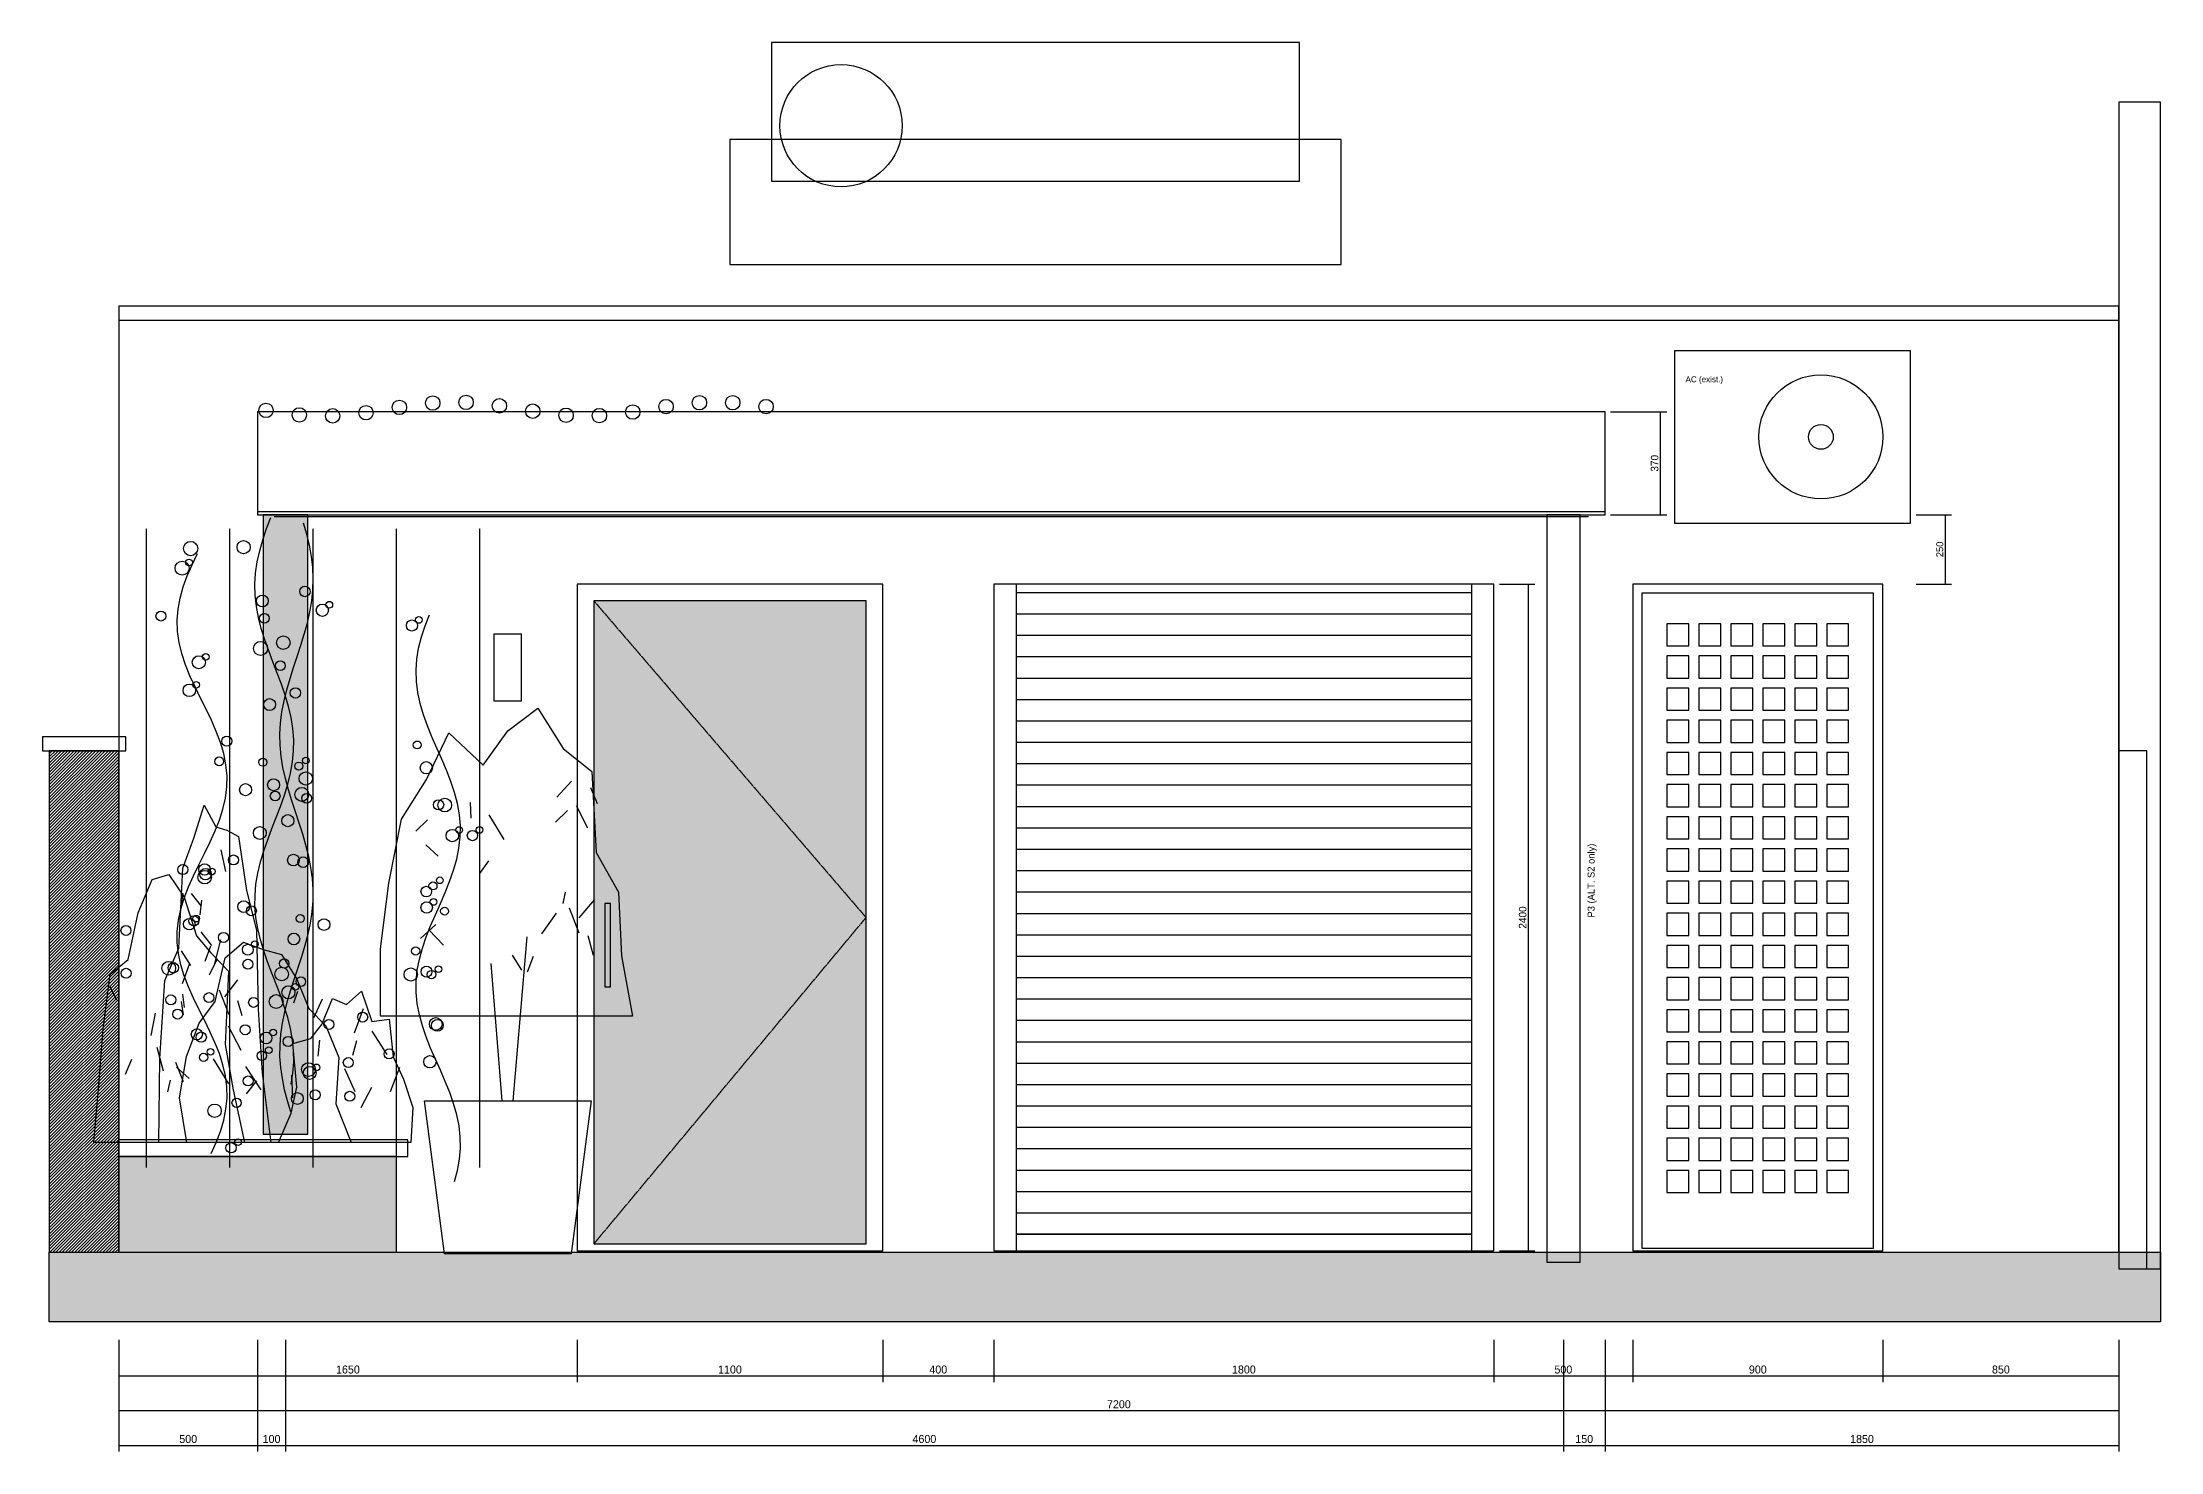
# Model space of a CAD drawing. Header units: millimetres. Extents: x -3750 to 66350, y -83500 to 3000.
# Drawn here: x -275 to 7350, y -20722 to -15650 of the extents above; entities that cross this region are included whole.
import ezdxf
from ezdxf.enums import TextEntityAlignment as Align

# ---------------------------------------------------------------- set-up
doc = ezdxf.new("R2010")
doc.units = ezdxf.units.MM
doc.linetypes.add('DASHED', pattern=[1.524, 1.27, -0.254])
for name, color, linetype in [('A-DIMS', 3, 'Continuous'), ('A-DOOR', 5, 'Continuous'), ('A-HATCH', 9, 'Continuous'), ('A-TEXT', 2, 'Continuous'), ('A-TIMBER', 30, 'Continuous'), ('A-WALL', 7, 'Continuous'), ('L-PLANT', 94, 'Continuous')]:
    doc.layers.add(name, color=color, linetype=linetype)

msp = doc.modelspace()

# ---------------------------------------------------------------- hatches: boundary and pattern name
at = {"layer": 'A-HATCH'}
h = msp.add_hatch(dxfattribs=at)
h.set_pattern_fill('ANSI36', scale=2.5)
h.paths.add_polyline_path([(520, -19580), (680, -19580), (680, -17350), (520, -17350)])
for points in [[(1710, -19975), (2690, -19975), (2690, -17660), (1710, -17660)], [(0, -20005), (1000, -20005), (1000, -19660), (0, -19660)]]:
    msp.add_hatch(color=8, dxfattribs=at).paths.add_polyline_path(points)
h = msp.add_hatch(dxfattribs=at)
h.set_pattern_fill('ANSI31', scale=2.5)
h.paths.add_polyline_path([(-250, -20005), (0, -20005), (0, -18200), (-250, -18200)])
h = msp.add_hatch(dxfattribs=at)
h.set_pattern_fill('EARTH', scale=2.5)
h.paths.add_polyline_path([(-250, -20005), (7350, -20005), (7350, -20255), (-250, -20255)])

# ---------------------------------------------------------------- linework, layer by layer
at = {"layer": 'A-DIMS'}
for p, q in [((5370, -16980), (5572.5, -16980)), ((5550, -17350), (5550, -16980)), ((5370, -17350), (5572.5, -17350)), ((6470, -17350), (6597.5, -17350)), ((6575, -17600), (6575, -17350)), ((4970, -17600), (5097.5, -17600)), ((5075, -20000), (5075, -17600)), ((6470, -17600), (6597.5, -17600)), ((4970, -20000), (5097.5, -20000)), ((0, -20320), (0, -20472.5)), ((0, -20320), (0, -20597.5)), ((0, -20320), (0, -20722.5)), ((500, -20320), (500, -20722.5)), ((500, -20320), (500, -20722.5)), ((600, -20320), (600, -20722.5)), ((600, -20320), (600, -20722.5)), ((1650, -20320), (1650, -20472.5)), ((1650, -20320), (1650, -20472.5)), ((2750, -20320), (2750, -20472.5)), ((2750, -20320), (2750, -20472.5)), ((3150, -20320), (3150, -20472.5)), ((3150, -20320), (3150, -20472.5)), ((4950, -20320), (4950, -20472.5)), ((4950, -20320), (4950, -20472.5)), ((5200, -20320), (5200, -20722.5)), ((5200, -20320), (5200, -20722.5)), ((5350, -20320), (5350, -20722.5)), ((5350, -20320), (5350, -20722.5)), ((5450, -20320), (5450, -20472.5)), ((5450, -20320), (5450, -20472.5)), ((6350, -20320), (6350, -20472.5)), ((6350, -20320), (6350, -20472.5)), ((7200, -20320), (7200, -20472.5)), ((7200, -20320), (7200, -20597.5)), ((7200, -20320), (7200, -20722.5)), ((0, -20450), (1650, -20450)), ((1650, -20450), (2750, -20450)), ((2750, -20450), (3150, -20450)), ((3150, -20450), (4950, -20450)), ((4950, -20450), (5450, -20450)), ((5450, -20450), (6350, -20450)), ((6350, -20450), (7200, -20450)), ((0, -20575), (7200, -20575)), ((0, -20700), (500, -20700)), ((500, -20700), (600, -20700)), ((600, -20700), (5200, -20700)), ((5200, -20700), (5350, -20700)), ((5350, -20700), (7200, -20700))]:
    msp.add_line(p, q, dxfattribs=at)
at = {"layer": 'A-DOOR'}
for p, q in [((3230, -17630), (4870, -17630)), ((3230, -17707), (4870, -17707)), ((3230, -17784), (4870, -17784)), ((3230, -17861), (4870, -17861)), ((3230, -17938), (4870, -17938)), ((3230, -18015), (4870, -18015)), ((3230, -18092), (4870, -18092)), ((3230, -18169), (4870, -18169)), ((3230, -18246), (4870, -18246)), ((3230, -18323), (4870, -18323)), ((3230, -18400), (4870, -18400)), ((3230, -18477), (4870, -18477)), ((3230, -18554), (4870, -18554)), ((3230, -18631), (4870, -18631)), ((3230, -18708), (4870, -18708)), ((3230, -18785), (4870, -18785)), ((3230, -18862), (4870, -18862)), ((3230, -18939), (4870, -18939)), ((3230, -19016), (4870, -19016)), ((3230, -19093), (4870, -19093)), ((3230, -19170), (4870, -19170)), ((3230, -19247), (4870, -19247)), ((3230, -19324), (4870, -19324)), ((3230, -19401), (4870, -19401)), ((3230, -19478), (4870, -19478)), ((3230, -19555), (4870, -19555)), ((3230, -19632), (4870, -19632)), ((3230, -19709), (4870, -19709)), ((3230, -19786), (4870, -19786)), ((3230, -19863), (4870, -19863)), ((3230, -19940), (4870, -19940))]:
    msp.add_line(p, q, dxfattribs=at)
for points in [[(1650, -20000), (2750, -20000), (2750, -17600), (1650, -17600)], [(3150, -20000), (4950, -20000), (4950, -17600), (3150, -17600)], [(3230, -20000), (4870, -20000), (4870, -17600), (3230, -17600)], [(5450, -20000), (6350, -20000), (6350, -17600), (5450, -17600)], [(1710, -19975), (2690, -19975), (2690, -17660), (1710, -17660)], [(1710, -19975), (2690, -19975), (2690, -17660), (1710, -17660)], [(5483, -19990), (6317, -19990), (6317, -17633), (5483, -17633)], [(5573, -17822.7), (5652, -17822.7), (5652, -17743), (5573, -17743)], [(5688, -17822.7), (5767, -17822.7), (5767, -17743), (5688, -17743)], [(5803, -17822.7), (5882, -17822.7), (5882, -17743), (5803, -17743)], [(5918, -17822.7), (5997, -17822.7), (5997, -17743), (5918, -17743)], [(6033, -17822.7), (6112, -17822.7), (6112, -17743), (6033, -17743)], [(6148, -17822.7), (6227, -17822.7), (6227, -17743), (6148, -17743)], [(5573, -17938.4), (5652, -17938.4), (5652, -17858.7), (5573, -17858.7)], [(5688, -17938.4), (5767, -17938.4), (5767, -17858.7), (5688, -17858.7)], [(5803, -17938.4), (5882, -17938.4), (5882, -17858.7), (5803, -17858.7)], [(5918, -17938.4), (5997, -17938.4), (5997, -17858.7), (5918, -17858.7)], [(6033, -17938.4), (6112, -17938.4), (6112, -17858.7), (6033, -17858.7)], [(6148, -17938.4), (6227, -17938.4), (6227, -17858.7), (6148, -17858.7)], [(5573, -18054.2), (5652, -18054.2), (5652, -17974.4), (5573, -17974.4)], [(5688, -18054.2), (5767, -18054.2), (5767, -17974.4), (5688, -17974.4)], [(5803, -18054.2), (5882, -18054.2), (5882, -17974.4), (5803, -17974.4)], [(5918, -18054.2), (5997, -18054.2), (5997, -17974.4), (5918, -17974.4)], [(6033, -18054.2), (6112, -18054.2), (6112, -17974.4), (6033, -17974.4)], [(6148, -18054.2), (6227, -18054.2), (6227, -17974.4), (6148, -17974.4)], [(5573, -18169.9), (5652, -18169.9), (5652, -18090.2), (5573, -18090.2)], [(5688, -18169.9), (5767, -18169.9), (5767, -18090.2), (5688, -18090.2)], [(5803, -18169.9), (5882, -18169.9), (5882, -18090.2), (5803, -18090.2)], [(5918, -18169.9), (5997, -18169.9), (5997, -18090.2), (5918, -18090.2)], [(6033, -18169.9), (6112, -18169.9), (6112, -18090.2), (6033, -18090.2)], [(6148, -18169.9), (6227, -18169.9), (6227, -18090.2), (6148, -18090.2)], [(5573, -18285.6), (5652, -18285.6), (5652, -18205.9), (5573, -18205.9)], [(5688, -18285.6), (5767, -18285.6), (5767, -18205.9), (5688, -18205.9)], [(5803, -18285.6), (5882, -18285.6), (5882, -18205.9), (5803, -18205.9)], [(5918, -18285.6), (5997, -18285.6), (5997, -18205.9), (5918, -18205.9)], [(6033, -18285.6), (6112, -18285.6), (6112, -18205.9), (6033, -18205.9)], [(6148, -18285.6), (6227, -18285.6), (6227, -18205.9), (6148, -18205.9)], [(5573, -18401.3), (5652, -18401.3), (5652, -18321.6), (5573, -18321.6)], [(5688, -18401.3), (5767, -18401.3), (5767, -18321.6), (5688, -18321.6)], [(5803, -18401.3), (5882, -18401.3), (5882, -18321.6), (5803, -18321.6)], [(5918, -18401.3), (5997, -18401.3), (5997, -18321.6), (5918, -18321.6)], [(6033, -18401.3), (6112, -18401.3), (6112, -18321.6), (6033, -18321.6)], [(6148, -18401.3), (6227, -18401.3), (6227, -18321.6), (6148, -18321.6)], [(5573, -18517.1), (5652, -18517.1), (5652, -18437.3), (5573, -18437.3)], [(5688, -18517.1), (5767, -18517.1), (5767, -18437.3), (5688, -18437.3)], [(5803, -18517.1), (5882, -18517.1), (5882, -18437.3), (5803, -18437.3)], [(5918, -18517.1), (5997, -18517.1), (5997, -18437.3), (5918, -18437.3)], [(6033, -18517.1), (6112, -18517.1), (6112, -18437.3), (6033, -18437.3)], [(6148, -18517.1), (6227, -18517.1), (6227, -18437.3), (6148, -18437.3)], [(5573, -18632.8), (5652, -18632.8), (5652, -18553.1), (5573, -18553.1)], [(5688, -18632.8), (5767, -18632.8), (5767, -18553.1), (5688, -18553.1)], [(5803, -18632.8), (5882, -18632.8), (5882, -18553.1), (5803, -18553.1)], [(5918, -18632.8), (5997, -18632.8), (5997, -18553.1), (5918, -18553.1)], [(6033, -18632.8), (6112, -18632.8), (6112, -18553.1), (6033, -18553.1)], [(6148, -18632.8), (6227, -18632.8), (6227, -18553.1), (6148, -18553.1)], [(5573, -18748.5), (5652, -18748.5), (5652, -18668.8), (5573, -18668.8)], [(5688, -18748.5), (5767, -18748.5), (5767, -18668.8), (5688, -18668.8)], [(5803, -18748.5), (5882, -18748.5), (5882, -18668.8), (5803, -18668.8)], [(5918, -18748.5), (5997, -18748.5), (5997, -18668.8), (5918, -18668.8)], [(6033, -18748.5), (6112, -18748.5), (6112, -18668.8), (6033, -18668.8)], [(6148, -18748.5), (6227, -18748.5), (6227, -18668.8), (6148, -18668.8)], [(5573, -18864.2), (5652, -18864.2), (5652, -18784.5), (5573, -18784.5)], [(5688, -18864.2), (5767, -18864.2), (5767, -18784.5), (5688, -18784.5)], [(5803, -18864.2), (5882, -18864.2), (5882, -18784.5), (5803, -18784.5)], [(5918, -18864.2), (5997, -18864.2), (5997, -18784.5), (5918, -18784.5)], [(6033, -18864.2), (6112, -18864.2), (6112, -18784.5), (6033, -18784.5)], [(6148, -18864.2), (6227, -18864.2), (6227, -18784.5), (6148, -18784.5)], [(5573, -18979.9), (5652, -18979.9), (5652, -18900.2), (5573, -18900.2)], [(5688, -18979.9), (5767, -18979.9), (5767, -18900.2), (5688, -18900.2)], [(5803, -18979.9), (5882, -18979.9), (5882, -18900.2), (5803, -18900.2)], [(5918, -18979.9), (5997, -18979.9), (5997, -18900.2), (5918, -18900.2)], [(6033, -18979.9), (6112, -18979.9), (6112, -18900.2), (6033, -18900.2)], [(6148, -18979.9), (6227, -18979.9), (6227, -18900.2), (6148, -18900.2)], [(5573, -19095.7), (5652, -19095.7), (5652, -19015.9), (5573, -19015.9)], [(5688, -19095.7), (5767, -19095.7), (5767, -19015.9), (5688, -19015.9)], [(5803, -19095.7), (5882, -19095.7), (5882, -19015.9), (5803, -19015.9)], [(5918, -19095.7), (5997, -19095.7), (5997, -19015.9), (5918, -19015.9)], [(6033, -19095.7), (6112, -19095.7), (6112, -19015.9), (6033, -19015.9)], [(6148, -19095.7), (6227, -19095.7), (6227, -19015.9), (6148, -19015.9)], [(5573, -19211.4), (5652, -19211.4), (5652, -19131.7), (5573, -19131.7)], [(5688, -19211.4), (5767, -19211.4), (5767, -19131.7), (5688, -19131.7)], [(5803, -19211.4), (5882, -19211.4), (5882, -19131.7), (5803, -19131.7)], [(5918, -19211.4), (5997, -19211.4), (5997, -19131.7), (5918, -19131.7)], [(6033, -19211.4), (6112, -19211.4), (6112, -19131.7), (6033, -19131.7)], [(6148, -19211.4), (6227, -19211.4), (6227, -19131.7), (6148, -19131.7)], [(5573, -19327.1), (5652, -19327.1), (5652, -19247.4), (5573, -19247.4)], [(5688, -19327.1), (5767, -19327.1), (5767, -19247.4), (5688, -19247.4)], [(5803, -19327.1), (5882, -19327.1), (5882, -19247.4), (5803, -19247.4)], [(5918, -19327.1), (5997, -19327.1), (5997, -19247.4), (5918, -19247.4)], [(6033, -19327.1), (6112, -19327.1), (6112, -19247.4), (6033, -19247.4)], [(6148, -19327.1), (6227, -19327.1), (6227, -19247.4), (6148, -19247.4)], [(5573, -19442.8), (5652, -19442.8), (5652, -19363.1), (5573, -19363.1)], [(5688, -19442.8), (5767, -19442.8), (5767, -19363.1), (5688, -19363.1)], [(5803, -19442.8), (5882, -19442.8), (5882, -19363.1), (5803, -19363.1)], [(5918, -19442.8), (5997, -19442.8), (5997, -19363.1), (5918, -19363.1)], [(6033, -19442.8), (6112, -19442.8), (6112, -19363.1), (6033, -19363.1)], [(6148, -19442.8), (6227, -19442.8), (6227, -19363.1), (6148, -19363.1)], [(5573, -19558.6), (5652, -19558.6), (5652, -19478.8), (5573, -19478.8)], [(5688, -19558.6), (5767, -19558.6), (5767, -19478.8), (5688, -19478.8)], [(5803, -19558.6), (5882, -19558.6), (5882, -19478.8), (5803, -19478.8)], [(5918, -19558.6), (5997, -19558.6), (5997, -19478.8), (5918, -19478.8)], [(6033, -19558.6), (6112, -19558.6), (6112, -19478.8), (6033, -19478.8)], [(6148, -19558.6), (6227, -19558.6), (6227, -19478.8), (6148, -19478.8)], [(5573, -19674.3), (5652, -19674.3), (5652, -19594.6), (5573, -19594.6)], [(5688, -19674.3), (5767, -19674.3), (5767, -19594.6), (5688, -19594.6)], [(5803, -19674.3), (5882, -19674.3), (5882, -19594.6), (5803, -19594.6)], [(5918, -19674.3), (5997, -19674.3), (5997, -19594.6), (5918, -19594.6)], [(6033, -19674.3), (6112, -19674.3), (6112, -19594.6), (6033, -19594.6)], [(6148, -19674.3), (6227, -19674.3), (6227, -19594.6), (6148, -19594.6)], [(5573, -19790), (5652, -19790), (5652, -19710.3), (5573, -19710.3)], [(5688, -19790), (5767, -19790), (5767, -19710.3), (5688, -19710.3)], [(5803, -19790), (5882, -19790), (5882, -19710.3), (5803, -19710.3)], [(5918, -19790), (5997, -19790), (5997, -19710.3), (5918, -19710.3)], [(6033, -19790), (6112, -19790), (6112, -19710.3), (6033, -19710.3)], [(6148, -19790), (6227, -19790), (6227, -19710.3), (6148, -19710.3)]]:
    msp.add_lwpolyline(points, close=True, dxfattribs=at)
at = {"layer": 'A-TIMBER'}
msp.add_lwpolyline([(520, -19580), (680, -19580), (680, -17350), (520, -17350)], close=True, dxfattribs=at)
at = {"layer": 'A-WALL'}
for p, q in [((500, -17338), (5350, -17338)), ((560, -17356), (5290, -17356)), ((1420, -19460), (1470, -18870)), ((1380, -19460), (1340, -18965)), ((-250, -20005), (7350, -20005))]:
    msp.add_line(p, q, dxfattribs=at)
at = {"layer": 'A-WALL', "linetype": 'DASHED'}
for p, q in [((100, -19700), (100, -17400)), ((400, -19700), (400, -17400)), ((700, -19700), (700, -17400)), ((1000, -19700), (1000, -17400)), ((1300, -19700), (1300, -17400)), ((1710, -17660), (2690, -18800)), ((1710, -19975), (2690, -18800))]:
    msp.add_line(p, q, dxfattribs=at)
for points in [[(2350, -16150), (4250, -16150), (4250, -15650), (2350, -15650)], [(2200, -16450), (4400, -16450), (4400, -16000), (2200, -16000)], [(5140, -20040), (5260, -20040), (5260, -17350), (5140, -17350)]]:
    msp.add_lwpolyline(points, close=True, dxfattribs=at)
at = {"layer": 'A-WALL'}
for points in [[(7200, -20065), (7350, -20065), (7350, -15865), (7200, -15865)], [(0, -20005), (7200, -20005), (7200, -16600), (0, -16600)], [(0, -16650), (7200, -16650), (7200, -16600), (0, -16600)], [(5600, -17380), (6450, -17380), (6450, -16760), (5600, -16760)], [(500, -17350), (5350, -17350), (5350, -16980), (500, -16980)], [(1350, -18020), (1450, -18020), (1450, -17780), (1350, -17780)], [(-275, -18200), (25, -18200), (25, -18150), (-275, -18150)], [(-250, -20005), (0, -20005), (0, -18200), (-250, -18200)], [(7200, -20065), (7300, -20065), (7300, -18200), (7200, -18200)], [(1750, -19050), (1770, -19050), (1770, -18750), (1750, -18750)], [(1100, -19460), (1700, -19460), (1628, -20010), (1172, -20010)], [(0, -19660), (1040, -19660), (1040, -19600), (0, -19600)], [(0, -20005), (1000, -20005), (1000, -19660), (0, -19660)], [(3230, -20000), (4870, -20000), (4870, -19940), (3230, -19940)], [(-250, -20005), (7350, -20005), (7350, -20255), (-250, -20255)]]:
    msp.add_lwpolyline(points, close=True, dxfattribs=at)
for centre, radius in [((2600, -15950), 220), ((6127, -17070), 223.2), ((1130, -16948.3), 26), ((1250, -16946), 26), ((2090, -16947), 26), ((2210, -16946.9), 26), ((530, -16974.8), 26), ((650, -16990.9), 26), ((770, -16994.4), 26), ((890, -16983.1), 26), ((1010, -16963.8), 26), ((1370, -16958.2), 26), ((1490, -16977.6), 26), ((1610, -16992.4), 26), ((1730, -16993.6), 26), ((1850, -16980.5), 26), ((1970, -16961), 26), ((2330, -16960.9), 26), ((6127, -17070), 44.6), ((252.9, -17522.3), 12), ((757.9, -17674.1), 12), ((1080.3, -17728.9), 12), ((313.3, -17861.4), 12), ((278.8, -17962.3), 12), ((673.3, -18235), 12), ((1225.6, -18485.1), 12), ((1298.3, -18484.8), 12), ((413, -18592.9), 18), ((230.6, -18627.5), 18), ((334.5, -18634.8), 12), ((1156, -18666.1), 12), ((1133.2, -18743.9), 12), ((25.9, -18846.6), 18), ((270.4, -18812.3), 18), ((278.9, -18804), 12), ((477.3, -18775.7), 18), ((377.1, -18871.6), 18), ((489.6, -18896.1), 12), ((26.5, -19000.9), 18), ((465.2, -18968.2), 18), ((1151.1, -18985.6), 12), ((635.6, -19049.3), 12), ((187.8, -19096.5), 18), ((212.1, -19147.6), 18), ((324.8, -19088.3), 18), ((485.4, -19105.4), 18), ((455.3, -19204.1), 18), ((555.5, -19213.8), 12), ((756.6, -19184.7), 18), ((878, -19158.5), 18), ((330.3, -19283.5), 12), ((539.8, -19277.6), 12), ((973, -19290.8), 18), ((712, -19339.4), 12), ((826.2, -19322), 18), ((465.6, -19388.4), 18), ((706.6, -19438.2), 18), ((831.5, -19443.6), 18), ((429.3, -19608.9), 12)]:
    msp.add_circle(centre, radius, dxfattribs=at)
at = {"layer": 'L-PLANT'}
for p, q in [((1577, -18366.8), (1630.1, -18309.6)), ((1723, -18391.2), (1698.9, -18333.1)), ((1069.7, -18489), (1111.1, -18448)), ((1268.4, -18442.3), (1266.1, -18386.5)), ((1387, -18519.6), (1333.8, -18430.8)), ((1572, -18456.7), (1615.1, -18414.9)), ((1688.2, -18478.1), (1647.4, -18398.3)), ((385.4, -18633.8), (368.9, -18555.8)), ((1149.9, -18578.8), (1105.1, -18538.8)), ((1299.5, -18641.8), (1332.5, -18596.4)), ((220.7, -18786.2), (231.4, -18713.3)), ((298.4, -18759.6), (261.9, -18713.9)), ((292.9, -18790.7), (298.8, -18737.8)), ((1599.2, -18749.5), (1608.6, -18709.1)), ((1657.8, -18801.7), (1713.2, -18734.8)), ((1086.2, -18875.4), (1140.8, -18825.5)), ((1523.1, -18859.2), (1576, -18784.6)), ((1657.1, -18856), (1623, -18766.9)), ((334.6, -18900.6), (296.5, -18851.6)), ((311.6, -18957.7), (330.9, -18902)), ((344.9, -18970), (367.7, -18880.2)), ((1168.7, -18899.3), (1116.6, -18844.2)), ((1708.6, -18936.3), (1689.5, -18865.8)), ((259.1, -18972.4), (225.5, -18920.5)), ((228.9, -19037.3), (255.1, -18967.8)), ((327, -19006), (355.1, -18948)), ((1451.2, -18989.3), (1417.2, -18935.4)), ((1471.4, -18996), (1492.7, -18939.1)), ((-7.3, -19097.8), (-31.2, -19050.9)), ((397.6, -19150), (362.7, -19061.5)), ((382, -19085), (428.5, -19024.5)), ((233.3, -19149.9), (225.3, -19101.7)), ((236.5, -19124.2), (230.2, -19076.5)), ((443.7, -19153.7), (428.1, -19099.3)), ((630.2, -19106.9), (644.1, -19065.2)), ((701.8, -19161.6), (733.4, -19092.5)), ((848.7, -19215), (881.5, -19126.9)), ((116.8, -19225), (132.1, -19144.7)), ((441, -19278.6), (394.9, -19191)), ((966.7, -19292.7), (912.5, -19208.6)), ((160.5, -19352.9), (138.6, -19267.5)), ((717.5, -19298.8), (723.8, -19241.7)), ((843, -19295.9), (856.4, -19243)), ((24, -19363.7), (47.3, -19309.5)), ((232.7, -19390.9), (205.7, -19322.2)), ((253.2, -19379.4), (207.3, -19338.3)), ((396.4, -19399.1), (341.5, -19309.2)), ((512.9, -19420), (457.4, -19336.7)), ((851, -19427), (813.8, -19344.5)), ((978.1, -19426.4), (1011.8, -19338.7)), ((177, -19427.3), (185.8, -19385.6)), ((459.3, -19434.6), (497.4, -19388.3)), ((626, -19449.3), (623.2, -19367.9)), ((872.2, -19483.9), (911.3, -19410.6))]:
    msp.add_line(p, q, dxfattribs=at)
for points in [[(620.7, -19400), (626.9, -19360), (629.8, -19320), (629.3, -19280), (625.3, -19240), (618.1, -19200), (608.1, -19160), (595.7, -19120), (581.6, -19080), (566.4, -19040), (550.9, -19000), (535.8, -18960), (521.9, -18920), (509.9, -18880), (500.4, -18840), (493.8, -18800), (490.4, -18760), (490.5, -18720), (494, -18680), (500.7, -18640), (510.3, -18600), (522.4, -18560), (536.4, -18520), (551.5, -18480), (567, -18440), (582.2, -18400), (596.3, -18360), (608.6, -18320), (618.5, -18280), (625.5, -18240), (629.3, -18200), (629.7, -18160), (626.7, -18120), (620.4, -18080), (611.1, -18040), (599.3, -18000), (585.6, -17960), (570.6, -17920), (555.1, -17880), (539.8, -17840), (525.6, -17800), (513, -17760), (502.7, -17720), (495.3, -17680), (491, -17640), (490.1, -17600), (492.7, -17560), (498.5, -17520), (507.4, -17480), (518.9, -17440), (532.4, -17400), (547.3, -17360)], [(619.3, -19500), (607.4, -19460), (597.1, -19420), (588.9, -19380), (583.2, -19340), (580.3, -19300), (580.4, -19260), (583.4, -19220), (589.2, -19180), (597.4, -19140), (607.8, -19100), (619.8, -19060), (632.7, -19020), (646, -18980), (659, -18940), (671.1, -18900), (681.6, -18860), (690.1, -18820), (696.2, -18780), (699.4, -18740), (699.8, -18700), (697.2, -18660), (691.8, -18620), (683.8, -18580), (673.7, -18540), (662, -18500), (649.1, -18460), (635.8, -18420), (622.7, -18380), (610.5, -18340), (599.7, -18300), (590.9, -18260), (584.5, -18220), (580.8, -18180), (580.1, -18140), (582.3, -18100), (587.3, -18060), (594.9, -18020), (604.8, -17980), (616.4, -17940), (629.1, -17900), (642.4, -17860), (655.5, -17820), (667.9, -17780), (678.9, -17740), (688, -17700), (694.8, -17660), (698.8, -17620), (700, -17580), (698.2, -17540), (693.5, -17500), (686.2, -17460), (676.7, -17420), (665.3, -17380)], [(333.2, -19650), (350.8, -19610), (366, -19570), (377.8, -19530), (385.9, -19490), (389.7, -19450), (389.1, -19410), (384.1, -19370), (375, -19330), (362.2, -19290), (346.4, -19250), (328.2, -19210), (308.7, -19170), (288.7, -19130), (269.3, -19090), (251.4, -19050), (235.9, -19010), (223.6, -18970), (215, -18930), (210.6, -18890), (210.5, -18850), (214.9, -18810), (223.5, -18770), (235.8, -18730), (251.3, -18690), (269.2, -18650), (288.6, -18610), (308.5, -18570), (328.1, -18530), (346.2, -18490), (362.1, -18450), (374.9, -18410), (384.1, -18370), (389.1, -18330), (389.7, -18290), (385.9, -18250), (377.9, -18210), (366.1, -18170), (351, -18130), (333.4, -18090), (314.1, -18050), (294.2, -18010), (274.6, -17970), (256.2, -17930), (239.9, -17890), (226.6, -17850), (216.9, -17810), (211.3, -17770), (210.1, -17730), (213.3, -17690), (220.7, -17650), (232.1, -17610), (246.8, -17570), (264.1, -17530), (283.2, -17490)], [(1208.6, -19750), (1219.2, -19710), (1226.3, -19670), (1229.7, -19630), (1229.2, -19590), (1224.8, -19550), (1216.7, -19510), (1205.3, -19470), (1191.2, -19430), (1175.1, -19390), (1157.7, -19350), (1140, -19310), (1122.7, -19270), (1106.8, -19230), (1093.1, -19190), (1082.1, -19150), (1074.4, -19110), (1070.5, -19070), (1070.5, -19030), (1074.4, -18990), (1082, -18950), (1092.9, -18910), (1106.7, -18870), (1122.6, -18830), (1139.8, -18790), (1157.6, -18750), (1174.9, -18710), (1191.1, -18670), (1205.2, -18630), (1216.6, -18590), (1224.7, -18550), (1229.2, -18510), (1229.7, -18470), (1226.4, -18430), (1219.3, -18390), (1208.7, -18350), (1195.3, -18310), (1179.7, -18270), (1162.6, -18230), (1144.9, -18190), (1127.4, -18150), (1111, -18110), (1096.6, -18070), (1084.8, -18030), (1076.2, -17990), (1071.2, -17950), (1070.1, -17910), (1072.9, -17870), (1079.5, -17830), (1089.6, -17790), (1102.7, -17750), (1118.1, -17710)]]:
    msp.add_lwpolyline(points, dxfattribs=at)
for points in [[(942.3, -19155), (942.3, -18912.4), (972.3, -18676.7), (1017.4, -18446.5), (1107.4, -18303), (1188.6, -18135.4), (1311.2, -18252), (1400, -18128.4), (1508.9, -18047), (1599.7, -18192), (1702.5, -18274.1), (1718.4, -18565.4), (1798.6, -18709.2), (1809.9, -18937.8), (1849.8, -19155)], [(144.1, -19610), (148.3, -19307.2), (165.7, -19026.2), (216.5, -18909.8), (230.3, -18622.7), (269.8, -18513.9), (307.9, -18395.5), (350, -18474.2), (389, -18486.1), (430.6, -18508.8), (460, -18702.5), (495.6, -18846.1), (501.6, -19129.8), (516.5, -19360), (546.9, -19610)], [(-89.8, -19610), (-71.3, -19403.5), (-56.2, -19200.5), (-30.9, -19004.5), (33.9, -18950.6), (69.4, -18783), (120, -18663.2), (180, -18645.3), (236, -18727.3), (279.5, -18866.2), (331.3, -18927.1), (394.7, -18993.5), (383.3, -19257.5), (411.6, -19419.7), (452.3, -19610)], [(245.1, -19610), (218.2, -19449.3), (244.4, -19300.3), (288.9, -19179.9), (346.5, -19102.4), (382.8, -18945), (449.4, -18888.2), (520, -18915.1), (586.2, -18933.6), (641.3, -19022.3), (684.7, -19128), (745.5, -19190.3), (792.7, -19303.6), (781.8, -19470.6), (836.4, -19610)], [(574.6, -19610), (620.2, -19504.6), (640.6, -19410.3), (626.5, -19253.5), (690.9, -19235.8), (731.5, -19185.3), (768.8, -19091.2), (820, -19112.9), (873.9, -19064.7), (910.9, -19173.8), (973.1, -19166.4), (987.2, -19301.9), (1025.2, -19381.6), (1058, -19484.4), (1051.9, -19610)]]:
    msp.add_lwpolyline(points, close=True, dxfattribs=at)
for centre, radius in [((258.6, -17471.9), 25.7), ((449.5, -17466.9), 23.7), ((227.9, -17542.3), 25.1), ((670, -17626.4), 18.8), ((517.1, -17660.5), 21.3), ((732.9, -17694.1), 22), ((151.9, -17715), 17.9), ((523.8, -17723.3), 17.5), ((1055.3, -17748.9), 20.1), ((510.6, -17831.4), 25.2), ((592.3, -17810.8), 24.4), ((288.3, -17881.4), 23.5), ((581.3, -17893.5), 17.5), ((253.8, -17982.3), 22.5), ((635.9, -17991.8), 18.6), ((543, -18033.7), 21.7), ((388.8, -18165.2), 18), ((361.8, -18238), 15.8), ((1074.3, -18178.8), 14.1), ((518.7, -18241.1), 14.6), ((648.3, -18255), 14.7), ((672.9, -18299.8), 23.9), ((1107.1, -18261), 22), ((456.5, -18340), 21.8), ((557.3, -18322.3), 21.4), ((563, -18362.8), 17.4), ((658.8, -18356.8), 25.1), ((676.3, -18370.8), 17.5), ((1151.3, -18394.3), 18.4), ((1173.4, -18395.2), 24.6), ((608.5, -18451.5), 21.8), ((507.7, -18495.6), 23), ((1200.6, -18505.1), 22.4), ((1273.3, -18504.8), 18.6), ((628.5, -18593.3), 20.9), ((663.8, -18600.9), 19.1), ((309.5, -18654.8), 24.3), ((309, -18627.1), 20.7), ((312.4, -18643.9), 20.6), ((1131, -18686.1), 14.5), ((449.7, -18760.9), 21.2), ((1108.2, -18763.9), 20.6), ((1106.9, -18706.7), 19.1), ((253.9, -18824), 20.8), ((653.2, -18803.8), 14.6), ((738.8, -18825.4), 21), ((1172.7, -18777.1), 14.1), ((464.6, -18916.1), 19.7), ((630.3, -18877.3), 20.9), ((1068.8, -18920.5), 14.7), ((180.1, -18982.5), 24.7), ((196.1, -18980.9), 18.7), ((586.7, -19003.5), 24.4), ((595.7, -18965.9), 16.9), ((1051, -19005.2), 23.9), ((1107.8, -18995), 19.7), ((610.6, -19069.3), 23.6), ((655.6, -19030.9), 17), ((1126.1, -19005.6), 15.4), ((566.5, -19102.6), 25), ((281.1, -19220.3), 20), ((296.8, -19230.5), 18.6), ((530.5, -19233.8), 21), ((1141, -19183.1), 22.7), ((1147, -19188.2), 21.2), ((305.3, -19303.5), 14.8), ((514.8, -19297.6), 16.6), ((609.4, -19246.2), 18.1), ((683, -19347.4), 24.8), ((687, -19359.4), 23.2), ((1120.2, -19319), 22.2), ((642.8, -19451.5), 21.3), ((345, -19495.5), 24.2), ((424.4, -19467), 16.8), ((404.3, -19628.9), 18.6)]:
    msp.add_circle(centre, radius, dxfattribs=at)

# ---------------------------------------------------------------- texts
at = {"layer": 'A-DIMS'}
for s, height, p in [('370', 27, (5550, -17165)), ('250', 25.2, (6575, -17475)), ('2400', 27, (5075, -18800))]:
    msp.add_text(s, height=height, rotation=90, dxfattribs=at).set_placement(p, align=Align.BOTTOM_CENTER)
for s, p in [('1650', (825, -20450)), ('1100', (2200, -20450)), ('400', (2950, -20450)), ('1800', (4050, -20450)), ('500', (5200, -20450)), ('900', (5900, -20450)), ('850', (6775, -20450)), ('7200', (3600, -20575)), ('500', (250, -20700)), ('100', (550, -20700)), ('4600', (2900, -20700)), ('150', (5275, -20700)), ('1850', (6275, -20700))]:
    msp.add_text(s, height=28.8, dxfattribs=at).set_placement(p, align=Align.BOTTOM_CENTER)
at = {"layer": 'A-TEXT'}
msp.add_text('AC (exist.)', height=21.6, dxfattribs=at).set_placement((5640, -16880), align=Align.BOTTOM_LEFT)
msp.add_text('P3 (ALT. S2 only)', height=25.2, rotation=90, dxfattribs=at).set_placement((5320, -18800), align=Align.BOTTOM_LEFT)

doc.saveas('drawing.dxf')
